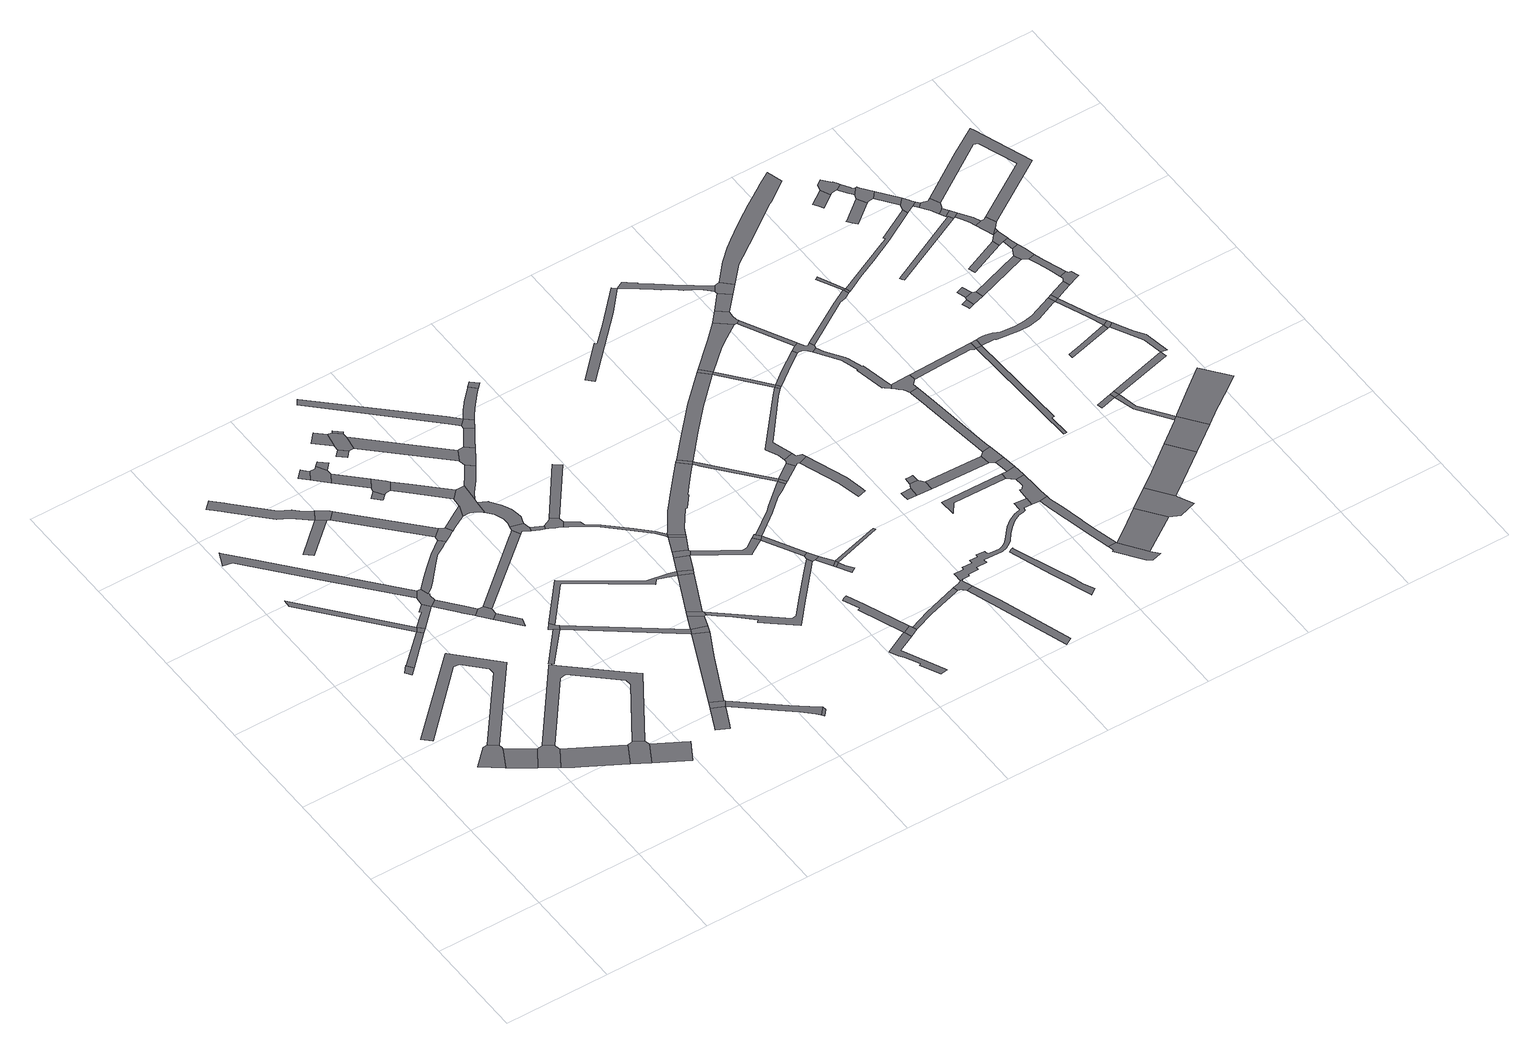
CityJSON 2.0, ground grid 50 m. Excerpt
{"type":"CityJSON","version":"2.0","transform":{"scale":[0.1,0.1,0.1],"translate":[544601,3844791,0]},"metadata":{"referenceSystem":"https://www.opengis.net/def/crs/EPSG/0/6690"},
"CityObjects":{
"road1":{"type":"Road","geometry":[{"type":"MultiSurface","lod":"1","boundaries":[[[0,1,2,3,4,5,6,7]]]}]},
"road2":{"type":"Road","attributes":{"RoadStructureAttribute.sectionType":"1"},"geometry":[{"type":"MultiSurface","lod":"1","boundaries":[[[5,4,8,9,10]]]}]},
"road3":{"type":"Road","geometry":[{"type":"MultiSurface","lod":"1","boundaries":[[[11,12,13,10,9,14,15,16,17,18]]]}]},
"road4":{"type":"Road","geometry":[{"type":"MultiSurface","lod":"1","boundaries":[[[19,20,21,22,23]]]}]},
"road5":{"type":"Road","attributes":{"RoadStructureAttribute.sectionType":"1"},"geometry":[{"type":"MultiSurface","lod":"1","boundaries":[[[24,25,26,27,28,29,30,31,32,33,0,7]]]}]},
"road6":{"type":"Road","attributes":{"RoadStructureAttribute.sectionType":"1"},"geometry":[{"type":"MultiSurface","lod":"1","boundaries":[[[34,35,36,37]]]}]},
"road7":{"type":"Road","attributes":{"RoadStructureAttribute.sectionType":"1"},"geometry":[{"type":"MultiSurface","lod":"1","boundaries":[[[15,14,38,39,40,41]]]}]},
"road8":{"type":"Road","attributes":{"RoadStructureAttribute.sectionType":"1"},"geometry":[{"type":"MultiSurface","lod":"1","boundaries":[[[36,23,22,42]]]}]},
"road9":{"type":"Road","attributes":{"RoadStructureAttribute.sectionType":"1"},"geometry":[{"type":"MultiSurface","lod":"1","boundaries":[[[43,44,45,46,47,48,49,50,51,52,53,54]]]}]},
"road10":{"type":"Road","geometry":[{"type":"MultiSurface","lod":"1","boundaries":[[[37,36,42,55]]]}]},
"road11":{"type":"Road","geometry":[{"type":"MultiSurface","lod":"1","boundaries":[[[56,57,58,41,40,59,60,61,62,63]]]}]},
"road12":{"type":"Road","attributes":{"RoadStructureAttribute.sectionType":"1"},"geometry":[{"type":"MultiSurface","lod":"1","boundaries":[[[64,65,66,67,37,55,68,69,70]]]}]},
"road13":{"type":"Road","attributes":{"RoadStructureAttribute.sectionType":"1"},"geometry":[{"type":"MultiSurface","lod":"1","boundaries":[[[71,72,73,74,75,76,77,78,11,18,79,80,81,82,56,63]]]}]},
"road14":{"type":"Road","attributes":{"RoadStructureAttribute.sectionType":"1"},"geometry":[{"type":"MultiSurface","lod":"1","boundaries":[[[60,59,83,84]]]}]},
"road15":{"type":"Road","attributes":{"RoadStructureAttribute.sectionType":"1"},"geometry":[{"type":"MultiSurface","lod":"1","boundaries":[[[85,86,87,88,89,90,91,92,93,94,95,96,97,98,99,100]]]}]},
"road16":{"type":"Road","geometry":[{"type":"MultiSurface","lod":"1","boundaries":[[[99,101,102,103,104]]]}]},
"road17":{"type":"Road","geometry":[{"type":"MultiSurface","lod":"1","boundaries":[[[105,54,53,106,64,70,107,108,109,110,111,112]]]}]},
"road18":{"type":"Road","attributes":{"RoadStructureAttribute.sectionType":"1"},"geometry":[{"type":"MultiSurface","lod":"1","boundaries":[[[113,107,70,114,115,116,117,118]]]}]},
"road19":{"type":"Road","geometry":[{"type":"MultiSurface","lod":"1","boundaries":[[[119,118,117,120,121,122,123,124,125,126,127]]]}]},
"road20":{"type":"Road","geometry":[{"type":"MultiSurface","lod":"1","boundaries":[[[128,100,99,104,129,130]]]}]},
"road21":{"type":"Road","geometry":[{"type":"MultiSurface","lod":"1","boundaries":[[[131,132,133,134,123,122]]]}]},
"road22":{"type":"Road","geometry":[{"type":"MultiSurface","lod":"1","boundaries":[[[135,136,137,138,139,140,141,142,143]]]}]},
"road23":{"type":"Road","attributes":{"RoadStructureAttribute.sectionType":"1"},"geometry":[{"type":"MultiSurface","lod":"1","boundaries":[[[144,145,146,147,148,112,111,149,150,151,152,153,154,155,156,157]]]}]},
"road24":{"type":"Road","geometry":[{"type":"MultiSurface","lod":"1","boundaries":[[[158,159,135,143,160,161]]]}]},
"road25":{"type":"Road","attributes":{"RoadStructureAttribute.sectionType":"1"},"geometry":[{"type":"MultiSurface","lod":"1","boundaries":[[[130,129,162,163]]]}]},
"road26":{"type":"Road","attributes":{"RoadStructureAttribute.sectionType":"1"},"geometry":[{"type":"MultiSurface","lod":"1","boundaries":[[[164,165,166,167,168]]]}]},
"road27":{"type":"Road","geometry":[{"type":"MultiSurface","lod":"1","boundaries":[[[169,170,171,172,173,174,175]]]}]},
"road28":{"type":"Road","geometry":[{"type":"MultiSurface","lod":"1","boundaries":[[[176,177,168,167,178,179,180,181]]]}]},
"road29":{"type":"Road","geometry":[{"type":"MultiSurface","lod":"1","boundaries":[[[182,169,175,183,184]]]}]},
"road30":{"type":"Road","geometry":[{"type":"MultiSurface","lod":"1","boundaries":[[[185,186,176,181]]]}]},
"road31":{"type":"Road","attributes":{"RoadStructureAttribute.sectionType":"1"},"geometry":[{"type":"MultiSurface","lod":"1","boundaries":[[[187,188,189,190,127,126,191,192]]]}]},
"road32":{"type":"Road","attributes":{"RoadStructureAttribute.sectionType":"1"},"geometry":[{"type":"MultiSurface","lod":"1","boundaries":[[[179,178,193,194]]]}]},
"road33":{"type":"Road","geometry":[{"type":"MultiSurface","lod":"1","boundaries":[[[195,196,197,198,199]]]}]},
"road34":{"type":"Road","geometry":[{"type":"MultiSurface","lod":"1","boundaries":[[[200,163,162,144,157,201,202,203,204]]]}]},
"road35":{"type":"Road","attributes":{"RoadStructureAttribute.sectionType":"1"},"geometry":[{"type":"MultiSurface","lod":"1","boundaries":[[[160,143,205,206]]]}]},
"road36":{"type":"Road","attributes":{"RoadStructureAttribute.sectionType":"1"},"geometry":[{"type":"MultiSurface","lod":"1","boundaries":[[[207,194,193,208,195,199,209,210,211]]]}]},
"road37":{"type":"Road","attributes":{"RoadStructureAttribute.sectionType":"1"},"geometry":[{"type":"MultiSurface","lod":"1","boundaries":[[[212,213,214,183,175,215,216,217,218,219]]]}]},
"road38":{"type":"Road","attributes":{"RoadStructureAttribute.sectionType":"1"},"geometry":[{"type":"MultiSurface","lod":"1","boundaries":[[[220,221,222,204,203,223,224]]]}]},
"road39":{"type":"Road","attributes":{"RoadStructureAttribute.sectionType":"1"},"geometry":[{"type":"MultiSurface","lod":"1","boundaries":[[[225,226,227,228]]]}]},
"road40":{"type":"Road","geometry":[{"type":"MultiSurface","lod":"1","boundaries":[[[229,230,231,232]]]}]},
"road41":{"type":"Road","attributes":{"RoadStructureAttribute.sectionType":"1"},"geometry":[{"type":"MultiSurface","lod":"1","boundaries":[[[233,182,184,234,235,236]]]}]},
"road42":{"type":"Road","attributes":{"RoadStructureAttribute.sectionType":"1"},"geometry":[{"type":"MultiSurface","lod":"1","boundaries":[[[237,211,210,238,239,240]]]}]},
"road43":{"type":"Road","geometry":[{"type":"MultiSurface","lod":"1","boundaries":[[[228,227,229,232,241,242,243,244]]]}]},
"road44":{"type":"Road","geometry":[{"type":"MultiSurface","lod":"1","boundaries":[[[245,246,244,243]]]}]},
"road45":{"type":"Road","attributes":{"RoadStructureAttribute.sectionType":"1"},"geometry":[{"type":"MultiSurface","lod":"1","boundaries":[[[247,248,249,158,161,250,251,252,253,254,255]]]}]},
"road46":{"type":"Road","geometry":[{"type":"MultiSurface","lod":"1","boundaries":[[[256,240,239,257,220,224,258,259,260,261,262,263,264,265,266,267]]]}]},
"road47":{"type":"Road","geometry":[{"type":"MultiSurface","lod":"1","boundaries":[[[219,218,268,269]]]}]},
"road48":{"type":"Road","geometry":[{"type":"MultiSurface","lod":"1","boundaries":[[[270,271,187,192,272,273,274,275,276]]]}]},
"road49":{"type":"Road","geometry":[{"type":"MultiSurface","lod":"1","boundaries":[[[206,205,233,236,277]]]}]},
"road50":{"type":"Road","attributes":{"RoadStructureAttribute.sectionType":"1"},"geometry":[{"type":"MultiSurface","lod":"1","boundaries":[[[278,279,280,281,282,283,284,285,286,287,264,263,288,289,290,291,270,276]]]}]},
"road51":{"type":"Road","attributes":{"RoadStructureAttribute.sectionType":"1"},"geometry":[{"type":"MultiSurface","lod":"1","boundaries":[[[292,293,206,277,294]]]}]},
"road52":{"type":"Road","attributes":{"RoadStructureAttribute.sectionType":"1"},"geometry":[{"type":"MultiSurface","lod":"1","boundaries":[[[295,296,275,274,297,298,299,300]]]}]},
"road53":{"type":"Road","attributes":{"RoadStructureAttribute.sectionType":"1"},"geometry":[{"type":"MultiSurface","lod":"1","boundaries":[[[242,241,301,302]]]}]},
"road54":{"type":"Road","geometry":[{"type":"MultiSurface","lod":"1","boundaries":[[[303,292,294,304,305,306,307]]]}]},
"road55":{"type":"Road","attributes":{"RoadStructureAttribute.sectionType":"1"},"geometry":[{"type":"MultiSurface","lod":"1","boundaries":[[[308,309,310,267,266,311,312,313]]]}]},
"road56":{"type":"Road","geometry":[{"type":"MultiSurface","lod":"1","boundaries":[[[314,315,300,299,316,317,318,319,320,321,322]]]}]},
"road57":{"type":"Road","attributes":{"RoadStructureAttribute.sectionType":"1"},"geometry":[{"type":"MultiSurface","lod":"1","boundaries":[[[254,323,303,307,324]]]}]},
"road58":{"type":"Road","attributes":{"RoadStructureAttribute.sectionType":"1"},"geometry":[{"type":"MultiSurface","lod":"1","boundaries":[[[325,326,327,328,329,330,331,332,333,334]]]}]},
"road59":{"type":"Road","geometry":[{"type":"MultiSurface","lod":"1","boundaries":[[[335,302,301,308,313,336,337]]]}]},
"road60":{"type":"Road","geometry":[{"type":"MultiSurface","lod":"1","boundaries":[[[255,254,324,338]]]}]},
"road61":{"type":"Road","attributes":{"RoadStructureAttribute.sectionType":"1"},"geometry":[{"type":"MultiSurface","lod":"1","boundaries":[[[339,340,341,342,343,344,345,320,319,346,347,348,349,350,351,352,353]]]}]},
"road62":{"type":"Road","attributes":{"RoadStructureAttribute.sectionType":"1"},"geometry":[{"type":"MultiSurface","lod":"1","boundaries":[[[354,355,356,357,314,322]]]}]},
"road63":{"type":"Road","attributes":{"RoadStructureAttribute.sectionType":"1"},"geometry":[{"type":"MultiSurface","lod":"1","boundaries":[[[358,359,360,255,338,361]]]}]},
"road64":{"type":"Road","attributes":{"RoadStructureAttribute.sectionType":"1"},"geometry":[{"type":"MultiSurface","lod":"1","boundaries":[[[362,363,335,337,364,365]]]}]},
"road65":{"type":"Road","geometry":[{"type":"MultiSurface","lod":"1","boundaries":[[[366,358,361,367,368,369,370]]]}]},
"road66":{"type":"Road","attributes":{"RoadStructureAttribute.sectionType":"1"},"geometry":[{"type":"MultiSurface","lod":"1","boundaries":[[[371,372,373,374,375,306,305,376,377,378,379,380,381,382,383,384,385]]]}]},
"road67":{"type":"Road","geometry":[{"type":"MultiSurface","lod":"1","boundaries":[[[334,333,362,365,386]]]}]},
"road68":{"type":"Road","attributes":{"RoadStructureAttribute.sectionType":"1"},"geometry":[{"type":"MultiSurface","lod":"1","boundaries":[[[387,366,370,388]]]}]},
"road69":{"type":"Road","geometry":[{"type":"MultiSurface","lod":"1","boundaries":[[[353,352,387,388,389]]]}]},
"road70":{"type":"Road","attributes":{"RoadStructureAttribute.sectionType":"1"},"geometry":[{"type":"MultiSurface","lod":"1","boundaries":[[[390,391,392,393,394,395,334,386,396,397,398,399,400]]]}]},
"road71":{"type":"Road","attributes":{"RoadStructureAttribute.sectionType":"1"},"geometry":[{"type":"MultiSurface","lod":"1","boundaries":[[[401,402,403,404,368,367,405,406,407,408,409,410,411,412]]]}]},
"road72":{"type":"Road","attributes":{"RoadStructureAttribute.sectionType":"1"},"geometry":[{"type":"MultiSurface","lod":"1","boundaries":[[[413,414,415,416,417,418,419,420,421,422,423,424,425,426,427]]]}]},
"road73":{"type":"Road","geometry":[{"type":"MultiSurface","lod":"1","boundaries":[[[428,390,400,429]]]}]},
"road74":{"type":"Road","attributes":{"RoadStructureAttribute.sectionType":"1"},"geometry":[{"type":"MultiSurface","lod":"1","boundaries":[[[430,431,432,433,434,435,436,353,389,437,438,439,440,441,442,443,444,445,446,447]]]}]},
"road75":{"type":"Road","attributes":{"RoadStructureAttribute.sectionType":"1"},"geometry":[{"type":"MultiSurface","lod":"1","boundaries":[[[448,449,450,451,452,453,454,455,456,413,457]]]}]},
"road76":{"type":"Road","geometry":[{"type":"MultiSurface","lod":"1","boundaries":[[[458,457,413,427,459,460]]]}]},
"road77":{"type":"Road","geometry":[{"type":"MultiSurface","lod":"1","boundaries":[[[461,412,411,462,463]]]}]},
"road78":{"type":"Road","attributes":{"RoadStructureAttribute.sectionType":"1"},"geometry":[{"type":"MultiSurface","lod":"1","boundaries":[[[462,411,464,465,466]]]}]},
"road79":{"type":"Road","geometry":[{"type":"MultiSurface","lod":"1","boundaries":[[[466,465,371,385,467,468]]]}]},
"road80":{"type":"Road","attributes":{"RoadStructureAttribute.sectionType":"1"},"geometry":[{"type":"MultiSurface","lod":"1","boundaries":[[[469,468,467,470,471]]]}]},
"road81":{"type":"Road","geometry":[{"type":"MultiSurface","lod":"1","boundaries":[[[471,470,472,473]]]}]},
"road82":{"type":"Road","geometry":[{"type":"MultiSurface","lod":"1","boundaries":[[[474,475,476,477,473,472]]]}]},
"road83":{"type":"Road","attributes":{"RoadStructureAttribute.sectionType":"1"},"geometry":[{"type":"MultiSurface","lod":"1","boundaries":[[[478,479,460,459,480,481,482,483]]]}]},
"road84":{"type":"Road","geometry":[{"type":"MultiSurface","lod":"1","boundaries":[[[484,430,447,485]]]}]},
"road85":{"type":"Road","attributes":{"RoadStructureAttribute.sectionType":"1"},"geometry":[{"type":"MultiSurface","lod":"1","boundaries":[[[486,487,488,463,462,489,490,491,492]]]}]},
"road86":{"type":"Road","attributes":{"RoadStructureAttribute.sectionType":"1"},"geometry":[{"type":"MultiSurface","lod":"1","boundaries":[[[493,494,495,471,473]]]}]},
"road87":{"type":"Road","attributes":{"RoadStructureAttribute.sectionType":"1"},"geometry":[{"type":"MultiSurface","lod":"1","boundaries":[[[496,497,498,485,447,499,500,486,501]]]}]},
"road88":{"type":"Road","geometry":[{"type":"MultiSurface","lod":"1","boundaries":[[[502,503,504,505,506,507,478,483,508,509,510,511,512,513,514]]]}]},
"road89":{"type":"Road","geometry":[{"type":"MultiSurface","lod":"1","boundaries":[[[501,486,492,515]]]}]},
"road90":{"type":"Road","attributes":{"RoadStructureAttribute.sectionType":"1"},"geometry":[{"type":"MultiSurface","lod":"1","boundaries":[[[516,514,513,517,518,519]]]}]},
"road91":{"type":"Road","attributes":{"RoadStructureAttribute.sectionType":"1"},"geometry":[{"type":"MultiSurface","lod":"1","boundaries":[[[520,521,501,515,522]]]}]},
"road92":{"type":"Road","attributes":{"RoadStructureAttribute.sectionType":"1"},"geometry":[{"type":"MultiSurface","lod":"1","boundaries":[[[523,524,525,484,485,526,527,528,529]]]}]},
"road93":{"type":"Road","geometry":[{"type":"MultiSurface","lod":"1","boundaries":[[[530,531,532,533,534,535,536,537,520,522,538,539,540]]]}]},
"road94":{"type":"Road","attributes":{"RoadStructureAttribute.sectionType":"1"},"geometry":[{"type":"MultiSurface","lod":"1","boundaries":[[[541,542,543,544,545,540,539]]]}]},
"road95":{"type":"Road","attributes":{"RoadStructureAttribute.sectionType":"1"},"geometry":[{"type":"MultiSurface","lod":"1","boundaries":[[[546,547,548,549,550,551,552,553]]]}]},
"road96":{"type":"Road","attributes":{"RoadStructureAttribute.sectionType":"1"},"geometry":[{"type":"MultiSurface","lod":"1","boundaries":[[[554,555,556,557,558,559,533,532,560,561,562,563]]]}]},
"road97":{"type":"Road","attributes":{"RoadStructureAttribute.sectionType":"1"},"geometry":[{"type":"MultiSurface","lod":"1","boundaries":[[[564,565,566,567,568]]]}]},
"road98":{"type":"Road","geometry":[{"type":"MultiSurface","lod":"1","boundaries":[[[569,523,529,570]]]}]},
"road99":{"type":"Road","attributes":{"RoadStructureAttribute.sectionType":"1"},"geometry":[{"type":"MultiSurface","lod":"1","boundaries":[[[571,572,573,574,575,576,577,578,579,580,581,582,583,584,585,586,587,588,589,590,591,592,505,504,593,594,595,596,597,598,599,600,601,602,603,604,605,606,607,608,609,610,611]]]}]},
"road100":{"type":"Road","attributes":{"RoadStructureAttribute.sectionType":"1"},"geometry":[{"type":"MultiSurface","lod":"1","boundaries":[[[612,613,614,615,616,617,618,619,620,621,622]]]}]},
"road101":{"type":"Road","attributes":{"RoadStructureAttribute.sectionType":"1"},"geometry":[{"type":"MultiSurface","lod":"1","boundaries":[[[623,624,564,568,625,626,627,628]]]}]},
"road102":{"type":"Road","geometry":[{"type":"MultiSurface","lod":"1","boundaries":[[[629,630,631,623,628]]]}]},
"road103":{"type":"Road","attributes":{"RoadStructureAttribute.sectionType":"1"},"geometry":[{"type":"MultiSurface","lod":"1","boundaries":[[[632,570,529,554,633]]]}]},
"road104":{"type":"Road","geometry":[{"type":"MultiSurface","lod":"1","boundaries":[[[633,554,563,634]]]}]},
"road105":{"type":"Road","attributes":{"RoadStructureAttribute.sectionType":"1"},"geometry":[{"type":"MultiSurface","lod":"1","boundaries":[[[635,636,637,569,570,638,639,640]]]}]},
"road106":{"type":"Road","attributes":{"RoadStructureAttribute.sectionType":"1"},"geometry":[{"type":"MultiSurface","lod":"1","boundaries":[[[641,642,643,644,645]]]}]},
"road107":{"type":"Road","attributes":{"RoadStructureAttribute.sectionType":"1"},"geometry":[{"type":"MultiSurface","lod":"1","boundaries":[[[646,626,625,647,648]]]}]},
"road108":{"type":"Road","attributes":{"RoadStructureAttribute.sectionType":"1"},"geometry":[{"type":"MultiSurface","lod":"1","boundaries":[[[649,650,633,634,651,652]]]}]},
"road109":{"type":"Road","attributes":{"RoadStructureAttribute.sectionType":"1"},"geometry":[{"type":"MultiSurface","lod":"1","boundaries":[[[653,654,655,656,657,658,659,553,660,661,662,663,664,665,666,667]]]}]},
"road110":{"type":"Road","geometry":[{"type":"MultiSurface","lod":"1","boundaries":[[[668,669,635,640,670,671,672,673,674,675,676,677]]]}]},
"road111":{"type":"Road","attributes":{"RoadStructureAttribute.sectionType":"1"},"geometry":[{"type":"MultiSurface","lod":"1","boundaries":[[[678,679,680,681,682,683,684,685,686,687,688,689,690,691,692,693,694]]]}]},
"road112":{"type":"Road","geometry":[{"type":"MultiSurface","lod":"1","boundaries":[[[695,696,697,698,699,700,701,702,703,611,610,685,684]]]}]},
"road113":{"type":"Road","geometry":[{"type":"MultiSurface","lod":"1","boundaries":[[[704,694,693,705,706,707,708,709,710,711,712,713,714]]]}]},
"road114":{"type":"Road","attributes":{"RoadStructureAttribute.sectionType":"1"},"geometry":[{"type":"MultiSurface","lod":"1","boundaries":[[[715,716,672,671,717,718]]]}]},
"road115":{"type":"Road","geometry":[{"type":"MultiSurface","lod":"1","boundaries":[[[719,720,721,645,644,699,698]]]}]},
"road116":{"type":"Road","attributes":{"RoadStructureAttribute.sectionType":"1"},"geometry":[{"type":"MultiSurface","lod":"1","boundaries":[[[722,668,677,723]]]}]},
"road117":{"type":"Road","geometry":[{"type":"MultiSurface","lod":"1","boundaries":[[[724,725,718,717,649,652,726,727,728,729,730,731,732,733,734,735,736,737,738,739,740,741]]]}]},
"road118":{"type":"Road","attributes":{"RoadStructureAttribute.sectionType":"1"},"geometry":[{"type":"MultiSurface","lod":"1","boundaries":[[[742,743,721,720]]]}]},
"road119":{"type":"Road","geometry":[{"type":"MultiSurface","lod":"1","boundaries":[[[744,745,746,747,648,647,743,742]]]}]},
"road120":{"type":"Road","attributes":{"RoadStructureAttribute.sectionType":"1"},"geometry":[{"type":"MultiSurface","lod":"1","boundaries":[[[748,749,750,751,752,753,739,738,754,755,756,757,758,759,760,761,762,763]]]}]},
"road121":{"type":"Road","geometry":[{"type":"MultiSurface","lod":"1","boundaries":[[[764,765,766,667,666,767,768,722,723,769]]]}]},
"road122":{"type":"Road","attributes":{"RoadStructureAttribute.sectionType":"1"},"geometry":[{"type":"MultiSurface","lod":"1","boundaries":[[[770,771,772,773,774,775,776,777,778,779,780,781,747,746]]]}]},
"road123":{"type":"Road","attributes":{"RoadStructureAttribute.sectionType":"1"},"geometry":[{"type":"MultiSurface","lod":"1","boundaries":[[[782,783,714,713,784]]]}]},
"road124":{"type":"Road","geometry":[{"type":"MultiSurface","lod":"1","boundaries":[[[785,786,787,788,763,762,789,790,791,792,793,794,795,774,773,796,797,798,799]]]}]},
"road125":{"type":"Road","attributes":{"RoadStructureAttribute.sectionType":"1"},"geometry":[{"type":"MultiSurface","lod":"1","boundaries":[[[800,801,802,741,740,803,804,805]]]}]},
"road126":{"type":"Road","geometry":[{"type":"MultiSurface","lod":"1","boundaries":[[[806,782,784,807,808,809,810,811]]]}]},
"road127":{"type":"Road","attributes":{"RoadStructureAttribute.sectionType":"1"},"geometry":[{"type":"MultiSurface","lod":"1","boundaries":[[[812,785,799,813,814,815,816,817,818]]]}]},
"road128":{"type":"Road","geometry":[{"type":"MultiSurface","lod":"1","boundaries":[[[819,820,821,800,822]]]}]},
"road129":{"type":"Road","geometry":[{"type":"MultiSurface","lod":"1","boundaries":[[[822,800,805,823]]]}]},
"road130":{"type":"Road","attributes":{"RoadStructureAttribute.sectionType":"1"},"geometry":[{"type":"MultiSurface","lod":"1","boundaries":[[[824,825,826,827,828,829,818]]]}]},
"road131":{"type":"Road","attributes":{"RoadStructureAttribute.sectionType":"1"},"geometry":[{"type":"MultiSurface","lod":"1","boundaries":[[[830,831,832,833,834,835,836,837,838,839,840,841,842,764,769,843,844,845,846,847,848,849]]]}]},
"road132":{"type":"Road","attributes":{"RoadStructureAttribute.sectionType":"1"},"geometry":[{"type":"MultiSurface","lod":"1","boundaries":[[[850,851,806,811,852,853]]]}]},
"road133":{"type":"Road","geometry":[{"type":"MultiSurface","lod":"1","boundaries":[[[854,812,818,829]]]}]},
"road134":{"type":"Road","geometry":[{"type":"MultiSurface","lod":"1","boundaries":[[[855,856,857,858,859]]]}]},
"road135":{"type":"Road","geometry":[{"type":"MultiSurface","lod":"1","boundaries":[[[860,855,859,861]]]}]},
"road136":{"type":"Road","geometry":[{"type":"MultiSurface","lod":"1","boundaries":[[[862,863,864,850,853,865,866]]]}]},
"road137":{"type":"Road","attributes":{"RoadStructureAttribute.sectionType":"1"},"geometry":[{"type":"MultiSurface","lod":"1","boundaries":[[[867,868,869,870,871]]]}]},
"road138":{"type":"Road","attributes":{"RoadStructureAttribute.sectionType":"1"},"geometry":[{"type":"MultiSurface","lod":"1","boundaries":[[[872,873,874,875,876,877,878,822,823,879,880,881,882,883]]]}]},
"road139":{"type":"Road","attributes":{"RoadStructureAttribute.sectionType":"1"},"geometry":[{"type":"MultiSurface","lod":"1","boundaries":[[[884,861,859,885,862,866]]]}]},
"road140":{"type":"Road","geometry":[{"type":"MultiSurface","lod":"1","boundaries":[[[886,887,888,889,890]]]}]},
"road141":{"type":"Road","attributes":{"RoadStructureAttribute.sectionType":"1"},"geometry":[{"type":"MultiSurface","lod":"1","boundaries":[[[891,892,890,889,893,867,871,894,895]]]}]},
"road142":{"type":"Road","attributes":{"RoadStructureAttribute.sectionType":"1"},"geometry":[{"type":"MultiSurface","lod":"1","boundaries":[[[896,897,898,899,900,901,902,903,904,905,906,854,829,907,908,909,910,911,912,913,914,915,916,917]]]}]},
"road143":{"type":"Road","geometry":[{"type":"MultiSurface","lod":"1","boundaries":[[[918,919,920,921,922,923]]]}]},
"road144":{"type":"Road","geometry":[{"type":"MultiSurface","lod":"1","boundaries":[[[924,925,926,927,928,929]]]}]},
"road145":{"type":"Road","attributes":{"RoadStructureAttribute.sectionType":"1"},"geometry":[{"type":"MultiSurface","lod":"1","boundaries":[[[930,860,861,931]]]}]},
"road146":{"type":"Road","attributes":{"RoadStructureAttribute.sectionType":"1"},"geometry":[{"type":"MultiSurface","lod":"1","boundaries":[[[932,933,934,935,936,937]]]}]},
"road147":{"type":"Road","geometry":[{"type":"MultiSurface","lod":"1","boundaries":[[[938,939,940,941,942,943,944]]]}]},
"road148":{"type":"Road","geometry":[{"type":"MultiSurface","lod":"1","boundaries":[[[945,946,947,948,949,950,951,952,918,923,953,954,955,956]]]}]},
"road149":{"type":"Road","attributes":{"RoadStructureAttribute.sectionType":"1"},"geometry":[{"type":"MultiSurface","lod":"1","boundaries":[[[957,958,956,955,959,960,961,962]]]}]},
"road150":{"type":"Road","attributes":{"RoadStructureAttribute.sectionType":"1"},"geometry":[{"type":"MultiSurface","lod":"1","boundaries":[[[963,895,894,964]]]}]},
"road151":{"type":"Road","attributes":{"RoadStructureAttribute.sectionType":"1"},"geometry":[{"type":"MultiSurface","lod":"1","boundaries":[[[965,966,967,968,969,866,865,970,971,972,973,974,975,976,977]]]}]},
"road152":{"type":"Road","geometry":[{"type":"MultiSurface","lod":"1","boundaries":[[[978,979,962,961,924,929,980,981,982]]]}]},
"road153":{"type":"Road","geometry":[{"type":"MultiSurface","lod":"1","boundaries":[[[983,896,917,984]]]}]},
"road154":{"type":"Road","geometry":[{"type":"MultiSurface","lod":"1","boundaries":[[[985,986,987,988]]]}]},
"road155":{"type":"Road","attributes":{"RoadStructureAttribute.sectionType":"1"},"geometry":[{"type":"MultiSurface","lod":"1","boundaries":[[[982,981,989,990]]]}]},
"road156":{"type":"Road","attributes":{"RoadStructureAttribute.sectionType":"1"},"geometry":[{"type":"MultiSurface","lod":"1","boundaries":[[[991,992,984,917,993,938,994]]]}]},
"road157":{"type":"Road","geometry":[{"type":"MultiSurface","lod":"1","boundaries":[[[994,938,944,995,996]]]}]},
"road158":{"type":"Road","geometry":[{"type":"MultiSurface","lod":"1","boundaries":[[[997,998,990,989,999,872,883,1000,1001,1002]]]}]},
"road159":{"type":"Road","attributes":{"RoadStructureAttribute.sectionType":"1"},"geometry":[{"type":"MultiSurface","lod":"1","boundaries":[[[1003,1004,1005,996,995,1006,930,1007]]]}]},
"road160":{"type":"Road","attributes":{"RoadStructureAttribute.sectionType":"1"},"geometry":[{"type":"MultiSurface","lod":"1","boundaries":[[[1008,1009,1010,983,984,1011,1012,1013]]]}]},
"road161":{"type":"Road","attributes":{"RoadStructureAttribute.sectionType":"1"},"geometry":[{"type":"MultiSurface","lod":"1","boundaries":[[[1002,1001,1014,1015]]]}]},
"road162":{"type":"Road","geometry":[{"type":"MultiSurface","lod":"1","boundaries":[[[1016,1017,1015,1014,1018,1019,1020,1021,1022,1023,1024,1025]]]}]},
"road163":{"type":"Road","attributes":{"RoadStructureAttribute.sectionType":"1"},"geometry":[{"type":"MultiSurface","lod":"1","boundaries":[[[1022,1021,1026,1027]]]}]},
"road164":{"type":"Road","geometry":[{"type":"MultiSurface","lod":"1","boundaries":[[[1027,1026,932,937,1028,1029]]]}]},
"road165":{"type":"Road","geometry":[{"type":"MultiSurface","lod":"1","boundaries":[[[1030,1031,1032,1033,1034,1035,963,964,1036,1037,1038,1039]]]}]},
"road166":{"type":"Road","geometry":[{"type":"MultiSurface","lod":"1","boundaries":[[[1040,1041,1042,985,988,1043,1044]]]}]},
"road167":{"type":"Road","attributes":{"RoadStructureAttribute.sectionType":"1"},"geometry":[{"type":"MultiSurface","lod":"1","boundaries":[[[1045,1046,1039,1038,1047,1048,1049,1050,1051,1052]]]}]},
"road168":{"type":"Road","attributes":{"RoadStructureAttribute.sectionType":"1"},"geometry":[{"type":"MultiSurface","lod":"1","boundaries":[[[1053,1054,1029,1028,1055,1056,1057,1058,1059]]]}]},
"road169":{"type":"Road","attributes":{"RoadStructureAttribute.sectionType":"1"},"geometry":[{"type":"MultiSurface","lod":"1","boundaries":[[[1060,1044,1043,1033,1032]]]}]},
"road170":{"type":"Road","geometry":[{"type":"MultiSurface","lod":"1","boundaries":[[[1061,1062,1063,1064,1052,1051,1065,1066,1067,1068,1069,1070,1008,1013,1071,1072,1073,1074]]]}]},
"road171":{"type":"Road","geometry":[{"type":"MultiSurface","lod":"1","boundaries":[[[1075,1042,1041]]]}]},
"road172":{"type":"Road","attributes":{"RoadStructureAttribute.sectionType":"1"},"geometry":[{"type":"MultiSurface","lod":"1","boundaries":[[[1076,1077,1059,1058,1042,1075,1078,1079]]]}]},
"road173":{"type":"Road","attributes":{"RoadStructureAttribute.sectionType":"1"},"geometry":[{"type":"MultiSurface","lod":"1","boundaries":[[[1080,1081,1082,1083,1084,1085,1025,1024,1086,1087,1088,1076,1079]]]}]}
},
"vertices":[
[333,869,0],[318,867,0],[310,866,0],[231,787,0],[323,718,0],[375,815,0],[375,822,0],[373,838,0],
[409,657,0],[432,642,0],[491,734,0],
[519,740,0],[518,738,0],[500,735,0],[511,592,0],[569,683,0],[567,690,0],[563,707,0],[562,710,0],
[311,1436,0],[284,1402,0],[302,1375,0],[332,1404,0],[312,1434,0],
[667,1216,0],[489,1399,0],[487,1402,0],[484,1399,0],[123,1049,0],[162,1012,0],[468,1318,0],[497,1317,0],[587,1226,0],[588,1196,0],
[107,2024,0],[104,1987,0],[456,1569,0],[472,1590,0],
[560,560,0],[581,548,0],[760,447,0],[813,542,0],
[477,1548,0],
[357,2033,0],[349,2043,0],[118,2311,0],[41,2399,0],[38,2404,0],[7,2333,0],[22,2330,0],[51,2324,0],[86,2283,0],[319,2016,0],[567,1731,0],[589,1764,0],
[497,1567,0],
[840,549,0],[839,548,0],[821,544,0],[837,403,0],[890,498,0],[888,506,0],[884,521,0],[883,523,0],
[563,1689,0],[531,1659,0],[537,1652,0],[520,1636,0],[543,1613,0],[581,1650,0],[590,1658,0],
[1095,850,0],[1037,899,0],[825,1087,0],[811,1100,0],[808,1103,0],[802,1107,0],[801,1106,0],[799,1103,0],[797,1017,0],[829,1021,0],[1016,853,0],[1019,824,0],
[986,319,0],[1040,413,0],
[458,2408,0],[424,2441,0],[374,2468,0],[232,2612,0],[215,2629,0],[180,2664,0],[170,2675,0],[134,2641,0],[144,2631,0],[145,2629,0],[180,2594,0],[197,2577,0],[343,2429,0],[391,2402,0],[468,2336,0],[498,2382,0],
[460,2327,0],[320,2203,0],[354,2171,0],[509,2308,0],
[590,1764,0],[567,1730,0],[622,1679,0],[622,1681,0],[620,1714,0],[624,1721,0],[620,1725,0],[608,1762,0],
[704,1583,0],[592,1657,0],[669,1562,0],[673,1557,0],[710,1512,0],[741,1538,0],
[765,1536,0],[721,1499,0],[728,1490,0],[759,1453,0],[787,1476,0],[787,1479,0],[787,1502,0],[787,1504,0],[766,1536,0],
[551,2348,0],[523,2304,0],[559,2339,0],
[839,1355,0],[846,1347,0],[853,1367,0],[860,1387,0],
[931,1265,0],[809,1118,0],[807,1116,0],[805,1114,0],[815,1106,0],[823,1099,0],[825,1101,0],[827,1103,0],[954,1250,0],
[824,1955,0],[756,1904,0],[698,1850,0],[656,1811,0],[612,1766,0],[650,1747,0],[652,1749,0],[667,1766,0],[742,1851,0],[772,1884,0],[782,1891,0],[824,1916,0],[830,1920,0],[849,1932,0],
[935,1303,0],[914,1277,0],[965,1272,0],[951,1283,0],
[826,1978,0],[865,2011,0],
[599,2593,0],[582,2610,0],[547,2574,0],[583,2539,0],[611,2581,0],
[1212,526,0],[1167,425,0],[1161,412,0],[1217,385,0],[1224,399,0],[1269,496,0],[1271,500,0],
[646,2590,0],[638,2581,0],[646,2478,0],[674,2520,0],[673,2542,0],[673,2545,0],
[1226,557,0],[1288,528,0],[1284,530,0],
[702,2576,0],[666,2610,0],
[1109,1831,0],[1103,1826,0],[1101,1824,0],[1073,1800,0],[1117,1785,0],[1129,1795,0],
[766,2360,0],[794,2403,0],
[761,2338,0],[733,2310,0],[760,2282,0],[768,2274,0],[790,2295,0],
[887,1999,0],[884,1952,0],[898,1961,0],[908,1966,0],[889,1998,0],
[1387,923,0],[1401,948,0],
[838,2360,0],[762,2343,0],[796,2302,0],[823,2304,0],[851,2346,0],
[1592,279,0],[1558,306,0],[1490,358,0],[1438,358,0],[1508,301,0],[1556,254,0],[1570,237,0],[1601,272,0],
[1009,2071,0],[977,2052,0],[967,2046,0],[922,1975,0],[987,2012,0],
[746,2756,0],[705,2712,0],[775,2645,0],[788,2716,0],
[775,2619,0],[749,2590,0],[784,2559,0],[810,2589,0],
[1389,922,0],[1388,756,0],[1404,786,0],[1458,889,0],
[906,2293,0],[871,2258,0],[1013,2118,0],[1048,2154,0],
[834,2589,0],[846,2660,0],[845,2682,0],[811,2713,0],
[852,2690,0],[818,2721,0],
[1506,1263,0],[1404,1280,0],[1094,1494,0],[1099,1462,0],[1109,1464,0],[1427,1242,0],[1444,1263,0],[1532,1234,0],[1539,1254,0],
[1070,2154,0],[1012,2099,0],[988,2012,0],[1011,2013,0],[1022,2014,0],[1053,1998,0],[1072,1984,0],[1076,1980,0],[1081,2047,0],[1081,2053,0],[1083,2066,0],[1091,2154,0],
[1579,224,0],[1604,252,0],
[1115,1854,0],[1112,1843,0],[1140,1804,0],[1158,1794,0],[1174,1785,0],[1178,1805,0],[1172,1837,0],
[1470,924,0],
[1177,1855,0],[1181,1864,0],[1185,1874,0],[1185,1882,0],[1181,1908,0],[1176,1932,0],[1168,1952,0],[1153,1979,0],[1124,2020,0],[1121,2024,0],[1102,1948,0],[1115,1920,0],[1120,1906,0],[1120,1874,0],
[1432,1016,0],[1403,953,0],[1489,978,0],
[1182,1803,0],[1180,1804,0],[1175,1785,0],[1209,1768,0],[1227,1761,0],[1234,1777,0],
[1153,2284,0],[1183,2338,0],
[1443,1040,0],[1492,978,0],[1501,979,0],[1502,1000,0],[1498,1003,0],
[1159,2252,0],[1125,2199,0],[1095,2159,0],[1103,2097,0],[1148,2154,0],[1194,2222,0],
[1277,1804,0],[1271,1796,0],[1257,1748,0],[1268,1743,0],[1277,1739,0],[1296,1728,0],[1314,1756,0],[1313,1761,0],[1311,1779,0],
[1528,1226,0],[1593,1206,0],
[1284,2496,0],[1253,2525,0],[802,2951,0],[800,2953,0],[791,2939,0],[782,2926,0],[1238,2484,0],[1269,2454,0],[1275,2448,0],[1304,2476,0],
[1216,2341,0],[1216,2255,0],[1250,2309,0],
[1602,1225,0],
[1627,1454,0],[1625,1456,0],[1598,1494,0],[1530,1560,0],[1431,1653,0],[1376,1693,0],[1372,1714,0],[1316,1716,0],[1362,1687,0],[1424,1642,0],[1516,1556,0],[1590,1484,0],[1615,1449,0],[1621,1441,0],[1628,1452,0],
[1494,2025,0],[1477,2039,0],[1461,2053,0],[1460,2052,0],
[1573,1326,0],[1542,1258,0],[1540,1254,0],[1636,1300,0],
[1275,2428,0],[1240,2378,0],[1273,2346,0],[1312,2404,0],
[1587,1358,0],[1638,1299,0],[1653,1320,0],[1652,1322,0],[1650,1330,0],
[2024,1013,0],[1969,951,0],[1863,833,0],[1805,765,0],[1784,764,0],[1536,949,0],[1563,928,0],[1587,907,0],[1663,836,0],[1652,824,0],[1694,789,0],[1790,709,0],[1814,736,0],[1863,793,0],[2036,989,0],
[1339,2445,0],
[1623,1438,0],[1682,1394,0],
[1689,1407,0],
[1423,2617,0],[1419,2613,0],[1361,2551,0],[1342,2529,0],[1334,2519,0],[1306,2478,0],[1352,2464,0],[1377,2499,0],[1389,2514,0],[1438,2570,0],[1454,2585,0],
[1859,1206,0],[1856,1204,0],[1838,1203,0],[1761,1251,0],[1832,1175,0],[1846,1166,0],[1851,1163,0],[1853,1162,0],[1855,1163,0],[1860,1166,0],[1928,1209,0],[1907,1239,0],
[2120,438,0],[2107,431,0],[2014,383,0],[2005,379,0],[2008,373,0],[2026,337,0],[2042,318,0],[2075,253,0],[2076,250,0],[2066,244,0],[2113,153,0],[2147,160,0],[2143,168,0],[2051,359,0],[2133,401,0],
[1444,2638,0],[1476,2606,0],
[1889,1774,0],[1854,1735,0],[1776,1646,0],[1715,1575,0],[1712,1571,0],[1709,1568,0],[1642,1471,0],[1694,1417,0],[1706,1443,0],[1771,1533,0],[1781,1533,0],[1813,1571,0],[1828,1589,0],[1828,1590,0],[1826,1593,0],[1855,1631,0],[1908,1694,0],[1938,1728,0],
[2076,662,0],[2074,667,0],[2041,746,0],[2027,740,0],[2014,733,0],[2047,656,0],[2042,654,0],[2035,651,0],[2037,646,0],[2159,456,0],
[2162,451,0],[2173,421,0],[2165,442,0],
[1924,1251,0],[1945,1226,0],[1929,1246,0],
[1933,1200,0],[2025,1033,0],[2046,1044,0],
[2050,987,0],[2073,996,0],
[2089,977,0],[2092,917,0],[2115,938,0],
[2099,905,0],[2122,924,0],
[2136,843,0],[2147,851,0],[2159,858,0],[2133,893,0],
[2431,534,0],[2264,481,0],[2275,461,0],[2430,510,0],[2434,511,0],[2438,512,0],
[1900,1785,0],[1949,1740,0],
[2176,1449,0],[2068,1356,0],[2045,1334,0],[2056,1312,0],[2125,1373,0],[2157,1392,0],[2196,1418,0],
[2356,992,0],[2354,998,0],[2351,1004,0],
[2123,1534,0],[1976,1708,0],[1953,1735,0],[1943,1723,0],[1964,1698,0],[2187,1458,0],
[2499,511,0],[2485,548,0],[2494,554,0],[2480,551,0],[2473,548,0],[2465,545,0],[2443,512,0],[2448,511,0],[2454,509,0],[2457,506,0],[2460,502,0],[2471,490,0],[2503,502,0],
[2208,1426,0],
[2552,369,0],[2512,369,0],[2638,4,0],[2670,22,0],
[2264,1514,0],[2258,1510,0],[2287,1480,0],
[2254,2154,0],[2117,2023,0],[1972,1863,0],[2060,1864,0],[2164,1979,0],[2288,2100,0],[2297,2109,0],
[2347,1520,0],[2320,1528,0],[2315,1547,0],[2270,1534,0],[2270,1527,0],[2269,1526,0],[2268,1520,0],[2265,1516,0],[2300,1488,0],[2311,1484,0],[2354,1500,0],
[2378,1300,0],[2403,1189,0],[2445,1200,0],[2440,1227,0],[2424,1307,0],
[2232,2753,0],[2084,2600,0],[2003,2522,0],[1995,2529,0],[1845,2377,0],[1875,2346,0],[2160,2634,0],[2251,2738,0],
[2469,1902,0],[2438,1867,0],[2236,1630,0],[2235,1629,0],[2236,1627,0],[2264,1570,0],[2285,1646,0],[2452,1851,0],[2468,1868,0],[2484,1885,0],
[2607,1106,0],[2560,1105,0],[2560,1084,0],[2561,1062,0],[2606,1060,0],
[2265,2165,0],[2308,2118,0],
[2913,795,0],[2912,757,0],[2910,753,0],[2880,745,0],[2847,727,0],[2814,700,0],[2788,671,0],[2763,642,0],[2750,629,0],[2734,619,0],[2716,614,0],[2671,616,0],[2663,618,0],[2659,622,0],[2657,635,0],[2616,638,0],[2616,626,0],[2576,627,0],[2576,610,0],[2527,611,0],[2527,599,0],[2481,600,0],[2525,554,0],[2526,565,0],[2576,565,0],[2576,579,0],[2628,578,0],[2627,598,0],[2718,594,0],[2741,601,0],[2762,613,0],[2778,628,0],[2803,658,0],[2828,686,0],[2858,710,0],[2888,727,0],[2917,734,0],[2928,738,0],[2931,753,0],[2969,751,0],[2972,791,0],
[2886,257,0],[2873,300,0],[2845,372,0],[2763,586,0],[2763,588,0],[2751,582,0],[2740,576,0],[2812,371,0],[2881,184,0],[2882,180,0],[2913,203,0],
[2619,1130,0],[2618,1125,0],[2678,1057,0],[2679,1105,0],[2659,1126,0],[2656,1128,0],
[2656,1164,0],[2638,1164,0],[2621,1164,0],
[2410,1997,0],[2480,1912,0],
[2495,1893,0],
[2464,2352,0],[2391,2280,0],[2372,2262,0],[2417,2214,0],[2465,2248,0],[2534,2297,0],
[2668,968,0],[2672,890,0],[2707,938,0],[2964,933,0],[2964,964,0],
[2908,1098,0],[2957,1047,0],[2952,1096,0],
[2646,2036,0],[2546,1966,0],[2567,1947,0],[2657,2014,0],
[2451,2627,0],[2426,2648,0],[2390,2674,0],[2337,2712,0],[2339,2718,0],[2302,2745,0],[2286,2756,0],[2281,2716,0],[2373,2647,0],[2397,2630,0],[2440,2603,0],[2470,2574,0],[2530,2541,0],[2573,2498,0],[2591,2524,0],
[2511,2406,0],[2467,2355,0],[2536,2296,0],[2545,2294,0],[2563,2304,0],[2561,2309,0],[2558,2315,0],[2555,2341,0],[2556,2349,0],[2558,2366,0],
[3111,467,0],[3091,557,0],[3090,563,0],[3077,622,0],[3066,666,0],[3049,734,0],[3047,752,0],[3010,748,0],[3011,728,0],[3022,681,0],[3027,658,0],[3027,657,0],[3029,646,0],[3051,554,0],[3063,501,0],[3095,374,0],[3135,375,0],
[3043,796,0],[3040,871,0],[3040,872,0],[3038,908,0],[2997,906,0],[3000,869,0],[3000,861,0],[2987,845,0],[2975,846,0],
[3135,368,0],[3100,352,0],[3101,349,0],[3102,344,0],[3094,338,0],[3181,221,0],[3196,210,0],[3205,203,0],[3251,218,0],[3220,252,0],[3136,369,0],
[2687,2067,0],[2568,2293,0],[2670,2053,0],[2690,2062,0],
[3036,949,0],[3033,971,0],[2991,963,0],
[2576,2481,0],[2626,2441,0],
[2720,2025,0],[2707,2029,0],[2663,2015,0],[2669,2015,0],[2673,2015,0],[2675,2015,0],[2677,2015,0],[2680,2014,0],[2682,2013,0],[2687,2011,0],[2692,2008,0],[2698,2003,0],[2702,1998,0],[2707,1991,0],[2714,1982,0],[2737,1995,0],[2740,2011,0],[2731,2033,0],
[3025,1040,0],[2982,1034,0],
[3017,1093,0],[3017,1094,0],[3013,1118,0],[2973,1114,0],
[2873,1654,0],[2840,1799,0],[2835,1799,0],[2813,1871,0],[2808,1882,0],[2753,1961,0],[2785,1876,0],[2788,1871,0],[2811,1791,0],[2806,1791,0],[2834,1650,0],[2842,1650,0],[2843,1648,0],[2844,1645,0],[2864,1627,0],[2875,1645,0],
[2619,2530,0],[2607,2528,0],[2596,2525,0],[2575,2496,0],[2575,2491,0],[2666,2485,0],
[3009,1141,0],[3004,1166,0],[2968,1468,0],[2955,1568,0],[2915,1564,0],[2916,1555,0],[2928,1463,0],[2929,1459,0],[2966,1157,0],[2971,1122,0],[2972,1117,0],[2972,1115,0],
[3305,494,0],[3238,444,0],[3396,372,0],
[2971,1649,0],[2960,1648,0],[2927,1647,0],[2887,1645,0],[2879,1613,0],[2882,1610,0],[2886,1606,0],[2893,1599,0],[2901,1590,0],[2908,1580,0],[2913,1571,0],[2952,1594,0],[2966,1609,0],[2969,1612,0],[2973,1616,0],
[3017,2206,0],[2956,2173,0],[2944,2166,0],[2967,2156,0],[2996,2162,0],[3027,2179,0],
[3404,568,0],[3444,351,0],[3527,379,0],[3490,453,0],[3490,454,0],[3489,456,0],
[3282,1661,0],[3131,1623,0],[3262,1629,0],[3269,1624,0],[3275,1620,0],[3276,1620,0],[3283,1620,0],
[2970,2328,0],[2964,2324,0],[2958,2320,0],[3030,2207,0],
[3038,2184,0],
[3306,1011,0],[3313,1011,0],[3321,1012,0],[3317,1116,0],[3330,1116,0],[3310,1621,0],
[3137,2942,0],[3132,2939,0],[3076,2903,0],[3047,2884,0],[3022,2867,0],[3013,2861,0],[2969,2832,0],[2886,2775,0],[2848,2746,0],[2832,2734,0],[2795,2705,0],[2757,2675,0],[2697,2620,0],[2744,2571,0],[2819,2624,0],[2843,2640,0],[2936,2706,0],[3044,2785,0],[3059,2795,0],[3160,2868,0],
[3616,731,0],[3483,627,0],[3565,513,0],[3703,618,0],
[3311,1662,0],
[3591,1091,0],[3515,1071,0],[3518,1058,0],[3521,1046,0],[3598,1067,0],
[3615,1098,0],[3623,1069,0],
[3729,820,0],[3730,819,0],[3727,817,0],[3835,718,0],[3747,834,0],
[3407,1872,0],[3377,1862,0],[3384,1844,0],[3390,1827,0],[3416,1835,0],
[3480,2449,0],[3476,2447,0],[3474,2446,0],[3323,2362,0],[3328,2351,0],[3303,2339,0],[3173,2276,0],[3061,2196,0],[3116,2226,0],[3211,2273,0],[3335,2336,0],[3487,2423,0],
[3643,977,0],[3626,969,0],
[3432,1942,0],[3416,1937,0],[3399,1932,0],[3412,1886,0],[3449,1897,0],
[3462,1891,0],[3451,1897,0],[3408,1874,0],[3473,1854,0],[3465,1890,0],
[3692,1694,0],[3581,1648,0],[3537,1638,0],[3490,1636,0],[3420,1641,0],[3407,1648,0],[3390,1655,0],[3374,1660,0],[3359,1662,0],[3343,1664,0],[3333,1664,0],[3316,1621,0],[3359,1622,0],[3378,1622,0],[3378,1618,0],[3379,1617,0],[3383,1616,0],[3486,1604,0],[3540,1604,0],[3593,1614,0],[3693,1658,0],[3705,1662,0],
[3259,2733,0],[3189,2684,0],[3203,2663,0],[3216,2642,0],[3217,2642,0],[3281,2688,0],
[3356,2608,0],[3250,2525,0],[3249,2524,0],[3265,2505,0],[3281,2486,0],[3380,2564,0],
[3901,1175,0],[3909,1145,0],
[3614,2312,0],[3248,2131,0],[3247,2130,0],[3254,2120,0],[3260,2111,0],[3625,2290,0],
[3794,1436,0],[3652,1395,0],[3580,1376,0],[3581,1365,0],[3582,1354,0],[3584,1354,0],[3798,1411,0],
[3338,2732,0],[3331,2745,0],[3330,2744,0],[3328,2743,0],[3295,2783,0],[3268,2762,0],[3267,2759,0],[3267,2757,0],[3291,2695,0],[3314,2697,0],[3317,2697,0],[3348,2717,0],
[3378,2669,0],[3372,2678,0],[3345,2660,0],[3362,2638,0],[3365,2634,0],[3388,2663,0],
[3709,1973,0],[3724,1938,0],
[3974,1015,0],[3869,932,0],[3868,931,0],[3754,840,0],[3749,835,0],[3856,734,0],[3919,781,0],[3927,788,0],[3960,811,0],[3961,811,0],[3981,825,0],[4038,866,0],[4073,892,0],
[3402,2656,0],[3396,2664,0],[3389,2570,0],[3414,2572,0],[3442,2603,0],
[3710,1702,0],[3723,1670,0],
[3684,2090,0],[3513,2016,0],[3525,1985,0],[3693,2056,0],
[3486,2478,0],[3514,2509,0],
[3803,1479,0],[3786,1518,0],[3768,1511,0],[3819,1451,0],
[3809,1414,0],[3830,1429,0],
[3537,2472,0],[3532,2484,0],[3482,2461,0],[3507,2434,0],[3526,2445,0],[3548,2458,0],
[3908,1292,0],[3877,1339,0],[3854,1382,0],[3885,1272,0],[3929,1170,0],
[3795,1737,0],[3790,1735,0],[3783,1732,0],[3728,1671,0],[3773,1690,0],[3808,1705,0],
[3543,2422,0],[3561,2442,0],
[3596,2433,0],[3576,2438,0],[3568,2388,0],[3576,2376,0],[3580,2368,0],[3591,2346,0],[3617,2365,0],[3620,2370,0],[3630,2395,0],[3608,2441,0],
[3604,2319,0],[3636,2338,0],
[3634,2295,0],[3655,2309,0],
[3777,1964,0],[3772,1982,0],[3761,2018,0],[3729,2009,0],[3726,2005,0],[3709,1974,0],[3725,1937,0],[3748,1926,0],[3751,1925,0],[3785,1933,0],
[3735,2125,0],[3736,2128,0],[3709,2121,0],[3721,2068,0],[3747,2074,0],
[3825,1815,0],[3802,1881,0],[3751,1923,0],[3758,1906,0],[3768,1881,0],[3786,1827,0],[3802,1769,0],[3836,1779,0],
[3707,2221,0],[3696,2249,0],[3651,2265,0],[3668,2233,0],[3677,2210,0],[3679,2206,0],[3709,2216,0],
[3750,2058,0],
[3850,1767,0],[3845,1768,0],[3841,1771,0],[3840,1772,0],[3807,1755,0],[3806,1750,0],[3804,1747,0],[3802,1743,0],[3801,1743,0],[3799,1741,0],[3827,1712,0],[3832,1715,0],[3868,1729,0],[3856,1768,0],
[3735,2146,0],
[3740,2224,0],[3727,2215,0],[3735,2147,0],[3761,2176,0],
[4081,2385,0],[3978,2670,0],[3974,2681,0],[3959,2672,0],[3842,2599,0],[3783,2559,0],[3931,2596,0],[3953,2591,0],[4021,2406,0]
]}
